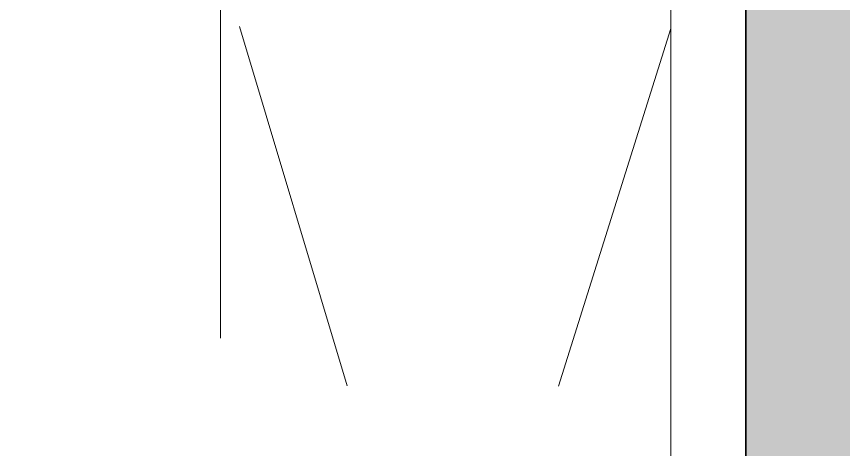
# Model space of a CAD drawing. Header units: millimetres. Extents: x -8913 to 62688, y -13000 to 43000.
# Drawn here: x 50294.6 to 50570, y 13337.9 to 13482.3 of the extents above; entities that cross this region are included whole.
import ezdxf

# ---------------------------------------------------------------- set-up
doc = ezdxf.new("R2010")
doc.units = ezdxf.units.MM
doc.header["$MEASUREMENT"] = 0
doc.linetypes.add('1735 X DT-5BR-FFP$0$HIDDEN2', pattern=[0.1875, 0.125, -0.0625])
for name, color, linetype, lineweight in [('1735 X DT-5BR-FFP$0$F--BLOCKWALL-3--INSULATED', 3, 'Continuous', 35), ('1735 X DT-5BR-FFP$0$F--BLOCKWALL-HATCH--INSULATED', 251, 'Continuous', 13), ('1735 X DT-5BR-FFP$0$M--PLASTER-0', 8, 'Continuous', 9), ('1735 X DT-5BR-FFP$0$X--OPENING ABOVE', 1, '1735 X DT-5BR-FFP$0$HIDDEN2', 15), ('Z--X-REF', 7, 'Continuous', 0)]:
    doc.layers.add(name, color=color, linetype=linetype, lineweight=lineweight)

# ---------------------------------------------------------------- blocks, each defined once
blk = doc.blocks.new('1735 X DT-5BR-FFP')
at = {"layer": '1735 X DT-5BR-FFP$0$F--BLOCKWALL-HATCH--INSULATED'}
h = blk.add_hatch(dxfattribs=at)
h.set_pattern_fill('ANSI35', color=256, scale=250, style=0)
h.paths.add_polyline_path([(15000, 14250), (14750, 14250), (14750, 6700), (14000, 6700), (14000, 6450), (15000, 6450)])
at = {"layer": '1735 X DT-5BR-FFP$0$F--BLOCKWALL-3--INSULATED'}
blk.add_lwpolyline([(15000, 14250), (14750, 14250), (14750, 6700), (14000, 6700), (14000, 6450), (15000, 6450)], close=True, dxfattribs=at)
at = {"layer": '1735 X DT-5BR-FFP$0$M--PLASTER-0'}
blk.add_lwpolyline([(12775, 12825), (14725, 12825), (14725, 15775)], dxfattribs=at)
at = {"layer": '1735 X DT-5BR-FFP$0$X--OPENING ABOVE', "ltscale": 1000}
for p, q in [((14725, 13000), (14575, 13499.99)), ((14725, 13478.31), (14575, 13000))]:
    blk.add_line(p, q, dxfattribs=at)
blk.add_lwpolyline([(14725, 13000), (14725, 13499.99), (14575, 13499.99), (14575, 13000)], close=True, dxfattribs=at)

msp = doc.modelspace()

# ---------------------------------------------------------------- block references
at = {"layer": 'Z--X-REF'}
msp.add_blockref('1735 X DT-5BR-FFP', (35787.5, 0), dxfattribs=at)

doc.saveas('drawing.dxf')
